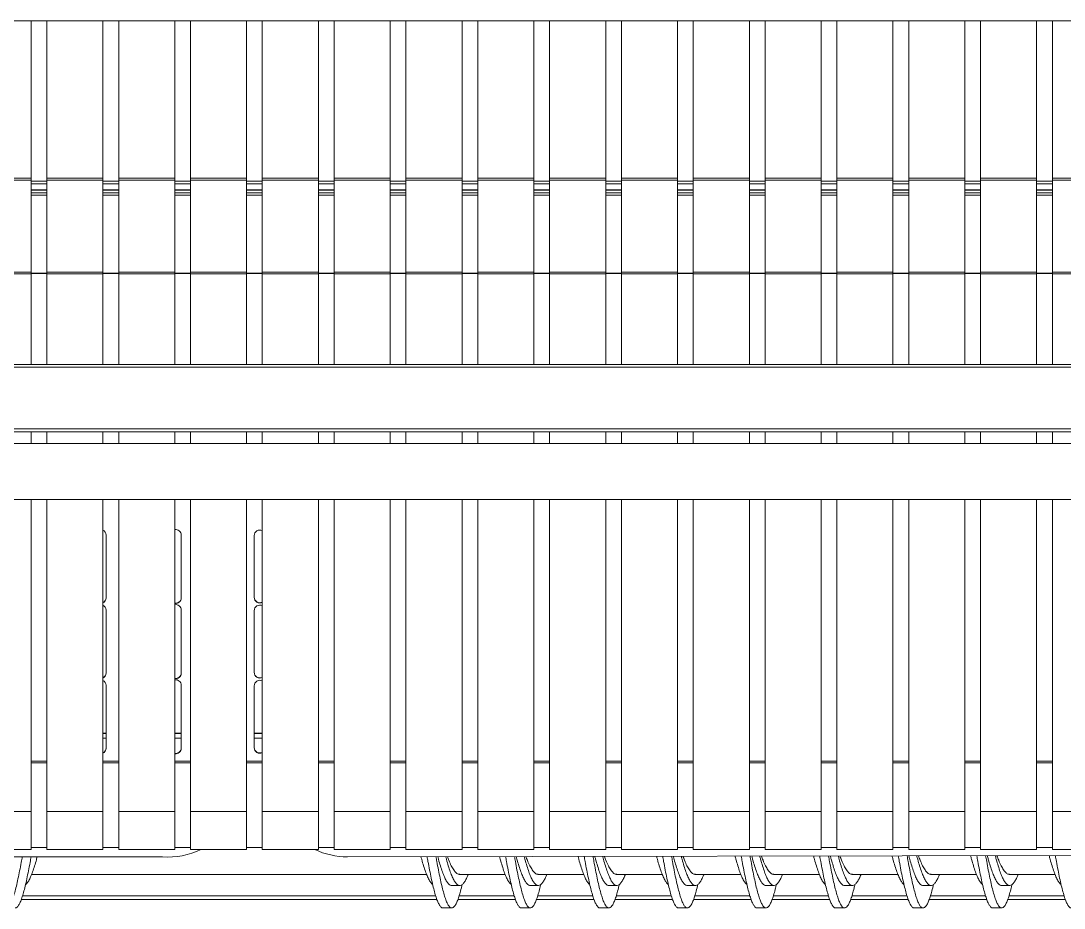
# Model space of a CAD drawing. Header units: millimetres. Extents: x 1761 to 11571, y -2876 to 3504.
# Drawn here: x 3365 to 3448.7, y -282.7 to -211.6 of the extents above; entities that cross this region are included whole.
import ezdxf

# ---------------------------------------------------------------- set-up
doc = ezdxf.new("R2010")
doc.units = ezdxf.units.MM
doc.layers.add('new', color=7, linetype='Continuous')

# ---------------------------------------------------------------- blocks, each defined once
blk = doc.blocks.new('SBJ')
at = {"color": 9, "linetype": 'Continuous', "lineweight": 15}
for p, q in [((172868.9, 76141.16), (176145.9, 76141.16)), ((174309.26, 76000.86), (174309.26, 76141.16)), ((174323.26, 76000.86), (174323.26, 76141.16)), ((174373.26, 76000.86), (174373.26, 76141.16)), ((174387.26, 76000.86), (174387.26, 76141.16)), ((174437.26, 76000.86), (174437.26, 76141.16)), ((174451.26, 76000.86), (174451.26, 76141.16)), ((174501.26, 76000.86), (174501.26, 76141.16)), ((174515.26, 76000.86), (174515.26, 76141.16)), ((174565.26, 76000.86), (174565.26, 76141.16)), ((174579.26, 76000.86), (174579.26, 76141.16)), ((174629.26, 76000.86), (174629.26, 76141.16)), ((174643.26, 76000.86), (174643.26, 76141.16)), ((174693.26, 76000.86), (174693.26, 76141.16)), ((174707.26, 76000.86), (174707.26, 76141.16)), ((174757.26, 76000.86), (174757.26, 76141.16)), ((174771.26, 76000.86), (174771.26, 76141.16)), ((174821.26, 76000.86), (174821.26, 76141.16)), ((174835.26, 76000.86), (174835.26, 76141.16)), ((174885.26, 76000.86), (174885.26, 76141.16)), ((174899.26, 76000.86), (174899.26, 76141.16)), ((174949.26, 76000.86), (174949.26, 76141.16)), ((174963.26, 76000.86), (174963.26, 76141.16)), ((175013.26, 76000.86), (175013.26, 76141.16)), ((175027.26, 76000.86), (175027.26, 76141.16)), ((175077.26, 76000.86), (175077.26, 76141.16)), ((175091.26, 76000.86), (175091.26, 76141.16)), ((175141.26, 76000.86), (175141.26, 76141.16)), ((175155.26, 76000.86), (175155.26, 76141.16)), ((175205.26, 76000.86), (175205.26, 76141.16)), ((175219.26, 76000.86), (175219.26, 76141.16)), ((174309.26, 76000.86), (174259.26, 76000.86)), ((174309.26, 75999.06), (174259.26, 75999.06)), ((174309.26, 75999.06), (174309.26, 76000.86)), ((174309.26, 75917.18), (174309.26, 75999.06)), ((174323.26, 75998.28), (174309.26, 75998.28)), ((174323.26, 75995.79), (174309.26, 75995.79)), ((174373.26, 76000.86), (174323.26, 76000.86)), ((174323.26, 75999.06), (174323.26, 76000.86)), ((174373.26, 75999.06), (174323.26, 75999.06)), ((174323.26, 75917.18), (174323.26, 75999.06)), ((174373.26, 75999.06), (174373.26, 76000.86)), ((174373.26, 75917.18), (174373.26, 75999.06)), ((174387.26, 75998.28), (174373.26, 75998.28)), ((174387.26, 75995.79), (174373.26, 75995.79)), ((174437.26, 76000.86), (174387.26, 76000.86)), ((174387.26, 75999.06), (174387.26, 76000.86)), ((174437.26, 75999.06), (174387.26, 75999.06)), ((174387.26, 75917.18), (174387.26, 75999.06)), ((174437.26, 75999.06), (174437.26, 76000.86)), ((174437.26, 75917.18), (174437.26, 75999.06)), ((174451.26, 75998.28), (174437.26, 75998.28)), ((174451.26, 75995.79), (174437.26, 75995.79)), ((174501.26, 76000.86), (174451.26, 76000.86)), ((174451.26, 75999.06), (174451.26, 76000.86)), ((174501.26, 75999.06), (174451.26, 75999.06)), ((174451.26, 75917.18), (174451.26, 75999.06)), ((174501.26, 75999.06), (174501.26, 76000.86)), ((174501.26, 75917.18), (174501.26, 75999.06)), ((174515.26, 75998.28), (174501.26, 75998.28)), ((174515.26, 75995.79), (174501.26, 75995.79)), ((174565.26, 76000.86), (174515.26, 76000.86)), ((174515.26, 75999.06), (174515.26, 76000.86)), ((174565.26, 75999.06), (174515.26, 75999.06)), ((174515.26, 75917.18), (174515.26, 75999.06)), ((174565.26, 75999.06), (174565.26, 76000.86)), ((174565.26, 75917.18), (174565.26, 75999.06)), ((174579.26, 75998.28), (174565.26, 75998.28)), ((174579.26, 75995.79), (174565.26, 75995.79)), ((174629.26, 76000.86), (174579.26, 76000.86)), ((174579.26, 75999.06), (174579.26, 76000.86)), ((174629.26, 75999.06), (174579.26, 75999.06)), ((174579.26, 75917.18), (174579.26, 75999.06)), ((174629.26, 75999.06), (174629.26, 76000.86)), ((174629.26, 75917.18), (174629.26, 75999.06)), ((174643.26, 75998.28), (174629.26, 75998.28)), ((174643.26, 75995.79), (174629.26, 75995.79)), ((174693.26, 76000.86), (174643.26, 76000.86)), ((174643.26, 75999.06), (174643.26, 76000.86)), ((174693.26, 75999.06), (174643.26, 75999.06)), ((174643.26, 75917.18), (174643.26, 75999.06)), ((174693.26, 75999.06), (174693.26, 76000.86)), ((174693.26, 75917.18), (174693.26, 75999.06)), ((174707.26, 75998.28), (174693.26, 75998.28)), ((174707.26, 75995.79), (174693.26, 75995.79)), ((174757.26, 76000.86), (174707.26, 76000.86)), ((174707.26, 75999.06), (174707.26, 76000.86)), ((174757.26, 75999.06), (174707.26, 75999.06)), ((174707.26, 75917.18), (174707.26, 75999.06)), ((174757.26, 75999.06), (174757.26, 76000.86)), ((174757.26, 75917.18), (174757.26, 75999.06)), ((174771.26, 75998.28), (174757.26, 75998.28)), ((174771.26, 75995.79), (174757.26, 75995.79)), ((174821.26, 76000.86), (174771.26, 76000.86)), ((174771.26, 75999.06), (174771.26, 76000.86)), ((174821.26, 75999.06), (174771.26, 75999.06)), ((174771.26, 75917.18), (174771.26, 75999.06)), ((174821.26, 75999.06), (174821.26, 76000.86)), ((174821.26, 75917.18), (174821.26, 75999.06)), ((174835.26, 75998.28), (174821.26, 75998.28)), ((174835.26, 75995.79), (174821.26, 75995.79)), ((174885.26, 76000.86), (174835.26, 76000.86)), ((174835.26, 75999.06), (174835.26, 76000.86)), ((174885.26, 75999.06), (174835.26, 75999.06)), ((174835.26, 75917.18), (174835.26, 75999.06)), ((174885.26, 75999.06), (174885.26, 76000.86)), ((174885.26, 75917.18), (174885.26, 75999.06)), ((174899.26, 75998.28), (174885.26, 75998.28)), ((174899.26, 75995.79), (174885.26, 75995.79)), ((174949.26, 76000.86), (174899.26, 76000.86)), ((174899.26, 75999.06), (174899.26, 76000.86)), ((174949.26, 75999.06), (174899.26, 75999.06)), ((174899.26, 75917.18), (174899.26, 75999.06)), ((174949.26, 75999.06), (174949.26, 76000.86)), ((174949.26, 75917.18), (174949.26, 75999.06)), ((174963.26, 75998.28), (174949.26, 75998.28)), ((174963.26, 75995.79), (174949.26, 75995.79)), ((175013.26, 76000.86), (174963.26, 76000.86)), ((174963.26, 75999.06), (174963.26, 76000.86)), ((175013.26, 75999.06), (174963.26, 75999.06)), ((174963.26, 75917.18), (174963.26, 75999.06)), ((175013.26, 75999.06), (175013.26, 76000.86)), ((175013.26, 75917.18), (175013.26, 75999.06)), ((175027.26, 75998.28), (175013.26, 75998.28)), ((175027.26, 75995.79), (175013.26, 75995.79)), ((175077.26, 76000.86), (175027.26, 76000.86)), ((175027.26, 75999.06), (175027.26, 76000.86)), ((175077.26, 75999.06), (175027.26, 75999.06)), ((175027.26, 75917.18), (175027.26, 75999.06)), ((175077.26, 75999.06), (175077.26, 76000.86)), ((175077.26, 75917.18), (175077.26, 75999.06)), ((175091.26, 75998.28), (175077.26, 75998.28)), ((175091.26, 75995.79), (175077.26, 75995.79)), ((175141.26, 76000.86), (175091.26, 76000.86)), ((175091.26, 75999.06), (175091.26, 76000.86)), ((175141.26, 75999.06), (175091.26, 75999.06)), ((175091.26, 75917.18), (175091.26, 75999.06)), ((175141.26, 75999.06), (175141.26, 76000.86)), ((175141.26, 75917.18), (175141.26, 75999.06)), ((175155.26, 75998.28), (175141.26, 75998.28)), ((175155.26, 75995.79), (175141.26, 75995.79)), ((175205.26, 76000.86), (175155.26, 76000.86)), ((175155.26, 75999.06), (175155.26, 76000.86)), ((175205.26, 75999.06), (175155.26, 75999.06)), ((175155.26, 75917.18), (175155.26, 75999.06)), ((175205.26, 75999.06), (175205.26, 76000.86)), ((175205.26, 75917.18), (175205.26, 75999.06)), ((175219.26, 75998.28), (175205.26, 75998.28)), ((175219.26, 75995.79), (175205.26, 75995.79)), ((175269.26, 76000.86), (175219.26, 76000.86)), ((175219.26, 75999.06), (175219.26, 76000.86)), ((175269.26, 75999.06), (175219.26, 75999.06)), ((175219.26, 75917.18), (175219.26, 75999.06)), ((174323.26, 75990.45), (174309.26, 75990.45)), ((174309.26, 75990.37), (174323.26, 75990.37)), ((174323.26, 75987.86), (174309.26, 75987.86)), ((174323.26, 75985.96), (174309.26, 75985.96)), ((174387.26, 75990.45), (174373.26, 75990.45)), ((174373.26, 75990.37), (174387.26, 75990.37)), ((174387.26, 75987.86), (174373.26, 75987.86)), ((174387.26, 75985.96), (174373.26, 75985.96)), ((174451.26, 75990.45), (174437.26, 75990.45)), ((174437.26, 75990.37), (174451.26, 75990.37)), ((174451.26, 75987.86), (174437.26, 75987.86)), ((174451.26, 75985.96), (174437.26, 75985.96)), ((174515.26, 75990.45), (174501.26, 75990.45)), ((174501.26, 75990.37), (174515.26, 75990.37)), ((174515.26, 75987.86), (174501.26, 75987.86)), ((174515.26, 75985.96), (174501.26, 75985.96)), ((174579.26, 75990.45), (174565.26, 75990.45)), ((174565.26, 75990.37), (174579.26, 75990.37)), ((174579.26, 75987.86), (174565.26, 75987.86)), ((174579.26, 75985.96), (174565.26, 75985.96)), ((174643.26, 75990.45), (174629.26, 75990.45)), ((174629.26, 75990.37), (174643.26, 75990.37)), ((174643.26, 75987.86), (174629.26, 75987.86)), ((174643.26, 75985.96), (174629.26, 75985.96)), ((174707.26, 75990.45), (174693.26, 75990.45)), ((174693.26, 75990.37), (174707.26, 75990.37)), ((174707.26, 75987.86), (174693.26, 75987.86)), ((174707.26, 75985.96), (174693.26, 75985.96)), ((174771.26, 75990.45), (174757.26, 75990.45)), ((174757.26, 75990.37), (174771.26, 75990.37)), ((174771.26, 75987.86), (174757.26, 75987.86)), ((174771.26, 75985.96), (174757.26, 75985.96)), ((174835.26, 75990.45), (174821.26, 75990.45)), ((174821.26, 75990.37), (174835.26, 75990.37)), ((174835.26, 75987.86), (174821.26, 75987.86)), ((174835.26, 75985.96), (174821.26, 75985.96)), ((174899.26, 75990.45), (174885.26, 75990.45)), ((174885.26, 75990.37), (174899.26, 75990.37)), ((174899.26, 75987.86), (174885.26, 75987.86)), ((174899.26, 75985.96), (174885.26, 75985.96)), ((174963.26, 75990.45), (174949.26, 75990.45)), ((174949.26, 75990.37), (174963.26, 75990.37)), ((174963.26, 75987.86), (174949.26, 75987.86)), ((174963.26, 75985.96), (174949.26, 75985.96)), ((175027.26, 75990.45), (175013.26, 75990.45)), ((175013.26, 75990.37), (175027.26, 75990.37)), ((175027.26, 75987.86), (175013.26, 75987.86)), ((175027.26, 75985.96), (175013.26, 75985.96)), ((175091.26, 75990.45), (175077.26, 75990.45)), ((175077.26, 75990.37), (175091.26, 75990.37)), ((175091.26, 75987.86), (175077.26, 75987.86)), ((175091.26, 75985.96), (175077.26, 75985.96)), ((175155.26, 75990.45), (175141.26, 75990.45)), ((175141.26, 75990.37), (175155.26, 75990.37)), ((175155.26, 75987.86), (175141.26, 75987.86)), ((175155.26, 75985.96), (175141.26, 75985.96)), ((175219.26, 75990.45), (175205.26, 75990.45)), ((175205.26, 75990.37), (175219.26, 75990.37)), ((175219.26, 75987.86), (175205.26, 75987.86)), ((175219.26, 75985.96), (175205.26, 75985.96)), ((174309.26, 75917.18), (174259.26, 75917.18)), ((174309.26, 75915.73), (174259.26, 75915.73)), ((174309.26, 75915.73), (174309.26, 75917.18)), ((174323.26, 75916.4), (174309.26, 75916.4)), ((174323.26, 75916.07), (174309.26, 75916.07)), ((174309.26, 75835.03), (174309.26, 75915.73)), ((174373.26, 75917.18), (174323.26, 75917.18)), ((174323.26, 75915.73), (174323.26, 75917.18)), ((174373.26, 75915.73), (174323.26, 75915.73)), ((174323.26, 75835.03), (174323.26, 75915.73)), ((174373.26, 75915.73), (174373.26, 75917.18)), ((174387.26, 75916.4), (174373.26, 75916.4)), ((174387.26, 75916.07), (174373.26, 75916.07)), ((174373.26, 75835.03), (174373.26, 75915.73)), ((174437.26, 75917.18), (174387.26, 75917.18)), ((174387.26, 75915.73), (174387.26, 75917.18)), ((174437.26, 75915.73), (174387.26, 75915.73)), ((174387.26, 75835.03), (174387.26, 75915.73)), ((174437.26, 75915.73), (174437.26, 75917.18)), ((174451.26, 75916.4), (174437.26, 75916.4)), ((174451.26, 75916.07), (174437.26, 75916.07)), ((174437.26, 75835.03), (174437.26, 75915.73)), ((174501.26, 75917.18), (174451.26, 75917.18)), ((174451.26, 75915.73), (174451.26, 75917.18)), ((174501.26, 75915.73), (174451.26, 75915.73)), ((174451.26, 75835.03), (174451.26, 75915.73)), ((174501.26, 75915.73), (174501.26, 75917.18)), ((174515.26, 75916.4), (174501.26, 75916.4)), ((174515.26, 75916.07), (174501.26, 75916.07)), ((174501.26, 75835.03), (174501.26, 75915.73)), ((174565.26, 75917.18), (174515.26, 75917.18)), ((174515.26, 75915.73), (174515.26, 75917.18)), ((174565.26, 75915.73), (174515.26, 75915.73)), ((174515.26, 75835.03), (174515.26, 75915.73)), ((174565.26, 75915.73), (174565.26, 75917.18)), ((174579.26, 75916.4), (174565.26, 75916.4)), ((174579.26, 75916.07), (174565.26, 75916.07)), ((174565.26, 75835.03), (174565.26, 75915.73)), ((174629.26, 75917.18), (174579.26, 75917.18)), ((174579.26, 75915.73), (174579.26, 75917.18)), ((174629.26, 75915.73), (174579.26, 75915.73)), ((174579.26, 75835.03), (174579.26, 75915.73)), ((174629.26, 75915.73), (174629.26, 75917.18)), ((174643.26, 75916.4), (174629.26, 75916.4)), ((174643.26, 75916.07), (174629.26, 75916.07)), ((174629.26, 75835.03), (174629.26, 75915.73)), ((174693.26, 75917.18), (174643.26, 75917.18)), ((174643.26, 75915.73), (174643.26, 75917.18)), ((174693.26, 75915.73), (174643.26, 75915.73)), ((174643.26, 75835.03), (174643.26, 75915.73)), ((174693.26, 75915.73), (174693.26, 75917.18)), ((174707.26, 75916.4), (174693.26, 75916.4)), ((174707.26, 75916.07), (174693.26, 75916.07)), ((174693.26, 75835.03), (174693.26, 75915.73)), ((174757.26, 75917.18), (174707.26, 75917.18)), ((174707.26, 75915.73), (174707.26, 75917.18)), ((174757.26, 75915.73), (174707.26, 75915.73)), ((174707.26, 75835.03), (174707.26, 75915.73)), ((174757.26, 75915.73), (174757.26, 75917.18)), ((174771.26, 75916.4), (174757.26, 75916.4)), ((174771.26, 75916.07), (174757.26, 75916.07)), ((174757.26, 75835.03), (174757.26, 75915.73)), ((174821.26, 75917.18), (174771.26, 75917.18)), ((174771.26, 75915.73), (174771.26, 75917.18)), ((174821.26, 75915.73), (174771.26, 75915.73)), ((174771.26, 75835.03), (174771.26, 75915.73)), ((174821.26, 75915.73), (174821.26, 75917.18)), ((174835.26, 75916.4), (174821.26, 75916.4)), ((174835.26, 75916.07), (174821.26, 75916.07)), ((174821.26, 75835.03), (174821.26, 75915.73)), ((174885.26, 75917.18), (174835.26, 75917.18)), ((174835.26, 75915.73), (174835.26, 75917.18)), ((174885.26, 75915.73), (174835.26, 75915.73)), ((174835.26, 75835.03), (174835.26, 75915.73)), ((174885.26, 75915.73), (174885.26, 75917.18)), ((174899.26, 75916.4), (174885.26, 75916.4)), ((174899.26, 75916.07), (174885.26, 75916.07)), ((174885.26, 75835.03), (174885.26, 75915.73)), ((174949.26, 75917.18), (174899.26, 75917.18)), ((174899.26, 75915.73), (174899.26, 75917.18)), ((174949.26, 75915.73), (174899.26, 75915.73)), ((174899.26, 75835.03), (174899.26, 75915.73)), ((174949.26, 75915.73), (174949.26, 75917.18)), ((174963.26, 75916.4), (174949.26, 75916.4)), ((174963.26, 75916.07), (174949.26, 75916.07)), ((174949.26, 75835.03), (174949.26, 75915.73)), ((175013.26, 75917.18), (174963.26, 75917.18)), ((174963.26, 75915.73), (174963.26, 75917.18)), ((175013.26, 75915.73), (174963.26, 75915.73)), ((174963.26, 75835.03), (174963.26, 75915.73)), ((175013.26, 75915.73), (175013.26, 75917.18)), ((175027.26, 75916.4), (175013.26, 75916.4)), ((175027.26, 75916.07), (175013.26, 75916.07)), ((175013.26, 75835.03), (175013.26, 75915.73)), ((175077.26, 75917.18), (175027.26, 75917.18)), ((175027.26, 75915.73), (175027.26, 75917.18)), ((175077.26, 75915.73), (175027.26, 75915.73)), ((175027.26, 75835.03), (175027.26, 75915.73)), ((175077.26, 75915.73), (175077.26, 75917.18)), ((175091.26, 75916.4), (175077.26, 75916.4)), ((175091.26, 75916.07), (175077.26, 75916.07)), ((175077.26, 75835.03), (175077.26, 75915.73)), ((175141.26, 75917.18), (175091.26, 75917.18)), ((175091.26, 75915.73), (175091.26, 75917.18)), ((175141.26, 75915.73), (175091.26, 75915.73)), ((175091.26, 75835.03), (175091.26, 75915.73)), ((175141.26, 75915.73), (175141.26, 75917.18)), ((175155.26, 75916.4), (175141.26, 75916.4)), ((175155.26, 75916.07), (175141.26, 75916.07)), ((175141.26, 75835.03), (175141.26, 75915.73)), ((175205.26, 75917.18), (175155.26, 75917.18)), ((175155.26, 75915.73), (175155.26, 75917.18)), ((175205.26, 75915.73), (175155.26, 75915.73)), ((175155.26, 75835.03), (175155.26, 75915.73)), ((175205.26, 75915.73), (175205.26, 75917.18)), ((175219.26, 75916.4), (175205.26, 75916.4)), ((175219.26, 75916.07), (175205.26, 75916.07)), ((175205.26, 75835.03), (175205.26, 75915.73)), ((175269.26, 75917.18), (175219.26, 75917.18)), ((175219.26, 75915.73), (175219.26, 75917.18)), ((175269.26, 75915.73), (175219.26, 75915.73)), ((175219.26, 75835.03), (175219.26, 75915.73)), ((172780.82, 75835.03), (176221.12, 75835.03)), ((176221.62, 75832.53), (172780.32, 75832.53)), ((172780.32, 75777.53), (176221.62, 75777.53)), ((176221.47, 75775.03), (172780.47, 75775.03)), ((174309.26, 75764.48), (174309.26, 75775.03)), ((174323.26, 75764.48), (174323.26, 75775.03)), ((174373.26, 75764.48), (174373.26, 75775.03)), ((174387.26, 75764.48), (174387.26, 75775.03)), ((174437.26, 75764.48), (174437.26, 75775.03)), ((174451.26, 75764.48), (174451.26, 75775.03)), ((174501.26, 75764.48), (174501.26, 75775.03)), ((174515.26, 75764.48), (174515.26, 75775.03)), ((174565.26, 75764.48), (174565.26, 75775.03)), ((174579.26, 75764.48), (174579.26, 75775.03)), ((174629.26, 75764.48), (174629.26, 75775.03)), ((174643.26, 75764.48), (174643.26, 75775.03)), ((174693.26, 75764.48), (174693.26, 75775.03)), ((174707.26, 75764.48), (174707.26, 75775.03)), ((174757.26, 75764.48), (174757.26, 75775.03)), ((174771.26, 75764.48), (174771.26, 75775.03)), ((174821.26, 75764.48), (174821.26, 75775.03)), ((174835.26, 75764.48), (174835.26, 75775.03)), ((174885.26, 75764.48), (174885.26, 75775.03)), ((174899.26, 75764.48), (174899.26, 75775.03)), ((174949.26, 75764.48), (174949.26, 75775.03)), ((174963.26, 75764.48), (174963.26, 75775.03)), ((175013.26, 75764.48), (175013.26, 75775.03)), ((175027.26, 75764.48), (175027.26, 75775.03)), ((175077.26, 75764.48), (175077.26, 75775.03)), ((175091.26, 75764.48), (175091.26, 75775.03)), ((175141.26, 75764.48), (175141.26, 75775.03)), ((175155.26, 75764.48), (175155.26, 75775.03)), ((175205.26, 75764.48), (175205.26, 75775.03)), ((175219.26, 75764.48), (175219.26, 75775.03)), ((175944.97, 75764.48), (173056.97, 75764.48)), ((172860.57, 75714.48), (176147.57, 75714.48)), ((174309.26, 75436.55), (174309.26, 75714.48)), ((174323.26, 75436.55), (174323.26, 75714.48)), ((174373.26, 75436.55), (174373.26, 75714.48)), ((174387.26, 75436.55), (174387.26, 75714.48)), ((174437.26, 75436.55), (174437.26, 75714.48)), ((174451.26, 75436.55), (174451.26, 75714.48)), ((174501.26, 75436.55), (174501.26, 75714.48)), ((174515.26, 75436.55), (174515.26, 75714.48)), ((174565.26, 75436.55), (174565.26, 75714.48)), ((174579.26, 75436.55), (174579.26, 75714.48)), ((174629.26, 75436.55), (174629.26, 75714.48)), ((174643.26, 75436.55), (174643.26, 75714.48)), ((174693.26, 75436.55), (174693.26, 75714.48)), ((174707.26, 75436.55), (174707.26, 75714.48)), ((174757.26, 75436.55), (174757.26, 75714.48)), ((174771.26, 75436.55), (174771.26, 75714.48)), ((174821.26, 75436.55), (174821.26, 75714.48)), ((174835.26, 75436.55), (174835.26, 75714.48)), ((174885.26, 75436.55), (174885.26, 75714.48)), ((174899.26, 75436.55), (174899.26, 75714.48)), ((174949.26, 75436.55), (174949.26, 75714.48)), ((174963.26, 75436.55), (174963.26, 75714.48)), ((175013.26, 75436.55), (175013.26, 75714.48)), ((175027.26, 75436.55), (175027.26, 75714.48)), ((175077.26, 75436.55), (175077.26, 75714.48)), ((175091.26, 75436.55), (175091.26, 75714.48)), ((175141.26, 75436.55), (175141.26, 75714.48)), ((175155.26, 75436.55), (175155.26, 75714.48)), ((175205.26, 75436.55), (175205.26, 75714.48)), ((175219.26, 75436.55), (175219.26, 75714.48)), ((174376.01, 75626.86), (174376.01, 75682.99)), ((174443.01, 75626.86), (174443.01, 75682.99)), ((174508.01, 75682.5), (174508.01, 75627.35)), ((174376.01, 75559.89), (174376.01, 75616.02)), ((174443.01, 75559.89), (174443.01, 75616.02)), ((174508.01, 75615.53), (174508.01, 75560.38)), ((174376.01, 75492.92), (174376.01, 75549.06)), ((174443.01, 75492.92), (174443.01, 75549.06)), ((174508.01, 75548.56), (174508.01, 75493.41)), ((174376.01, 75506.53), (174373.26, 75506.53)), ((174376.01, 75506.03), (174373.26, 75506.03)), ((174376.01, 75501.92), (174373.26, 75501.92)), ((174443.01, 75506.53), (174437.26, 75506.53)), ((174443.01, 75506.03), (174437.26, 75506.03)), ((174443.01, 75501.92), (174437.26, 75501.92)), ((174515.26, 75506.53), (174508.01, 75506.53)), ((174515.26, 75506.03), (174508.01, 75506.03)), ((174515.26, 75501.92), (174508.01, 75501.92)), ((174323.26, 75481.5), (174309.26, 75481.5)), ((174387.26, 75481.5), (174373.26, 75481.5)), ((174451.26, 75481.5), (174437.26, 75481.5)), ((174515.26, 75481.5), (174501.26, 75481.5)), ((174579.26, 75481.5), (174565.26, 75481.5)), ((174643.26, 75481.5), (174629.26, 75481.5)), ((174707.26, 75481.5), (174693.26, 75481.5)), ((174771.26, 75481.5), (174757.26, 75481.5)), ((174835.26, 75481.5), (174821.26, 75481.5)), ((174899.26, 75481.5), (174885.26, 75481.5)), ((174963.26, 75481.5), (174949.26, 75481.5)), ((175027.26, 75481.5), (175013.26, 75481.5)), ((175091.26, 75481.5), (175077.26, 75481.5)), ((175155.26, 75481.5), (175141.26, 75481.5)), ((175219.26, 75481.5), (175205.26, 75481.5)), ((174309.26, 75479.93), (174323.26, 75479.93)), ((174373.26, 75479.93), (174387.26, 75479.93)), ((174437.26, 75479.93), (174451.26, 75479.93)), ((174501.26, 75479.93), (174515.26, 75479.93)), ((174565.26, 75479.93), (174579.26, 75479.93)), ((174629.26, 75479.93), (174643.26, 75479.93)), ((174693.26, 75479.93), (174707.26, 75479.93)), ((174757.26, 75479.93), (174771.26, 75479.93)), ((174821.26, 75479.93), (174835.26, 75479.93)), ((174885.26, 75479.93), (174899.26, 75479.93)), ((174949.26, 75479.93), (174963.26, 75479.93)), ((175013.26, 75479.93), (175027.26, 75479.93)), ((175077.26, 75479.93), (175091.26, 75479.93)), ((175141.26, 75479.93), (175155.26, 75479.93)), ((175205.26, 75479.93), (175219.26, 75479.93)), ((174309.26, 75436.55), (174259.26, 75436.55)), ((174309.26, 75402.66), (174309.26, 75436.55)), ((174373.26, 75436.55), (174323.26, 75436.55)), ((174323.26, 75402.66), (174323.26, 75436.55)), ((174373.26, 75402.66), (174373.26, 75436.55)), ((174437.26, 75436.55), (174387.26, 75436.55)), ((174387.26, 75402.66), (174387.26, 75436.55)), ((174437.26, 75402.66), (174437.26, 75436.55)), ((174501.26, 75436.55), (174451.26, 75436.55)), ((174451.26, 75402.66), (174451.26, 75436.55)), ((174501.26, 75402.66), (174501.26, 75436.55)), ((174565.26, 75436.55), (174515.26, 75436.55)), ((174515.26, 75402.66), (174515.26, 75436.55)), ((174565.26, 75402.66), (174565.26, 75436.55)), ((174629.26, 75436.55), (174579.26, 75436.55)), ((174579.26, 75402.66), (174579.26, 75436.55)), ((174629.26, 75402.66), (174629.26, 75436.55)), ((174693.26, 75436.55), (174643.26, 75436.55)), ((174643.26, 75402.66), (174643.26, 75436.55)), ((174693.26, 75402.66), (174693.26, 75436.55)), ((174757.26, 75436.55), (174707.26, 75436.55)), ((174707.26, 75402.66), (174707.26, 75436.55)), ((174757.26, 75402.66), (174757.26, 75436.55)), ((174821.26, 75436.55), (174771.26, 75436.55)), ((174771.26, 75402.66), (174771.26, 75436.55)), ((174821.26, 75402.66), (174821.26, 75436.55)), ((174885.26, 75436.55), (174835.26, 75436.55)), ((174835.26, 75402.66), (174835.26, 75436.55)), ((174885.26, 75402.66), (174885.26, 75436.55)), ((174949.26, 75436.55), (174899.26, 75436.55)), ((174899.26, 75402.66), (174899.26, 75436.55)), ((174949.26, 75402.66), (174949.26, 75436.55)), ((175013.26, 75436.55), (174963.26, 75436.55)), ((174963.26, 75402.66), (174963.26, 75436.55)), ((175013.26, 75402.66), (175013.26, 75436.55)), ((175077.26, 75436.55), (175027.26, 75436.55)), ((175027.26, 75402.66), (175027.26, 75436.55)), ((175077.26, 75402.66), (175077.26, 75436.55)), ((175141.26, 75436.55), (175091.26, 75436.55)), ((175091.26, 75402.66), (175091.26, 75436.55)), ((175141.26, 75402.66), (175141.26, 75436.55)), ((175205.26, 75436.55), (175155.26, 75436.55)), ((175155.26, 75402.66), (175155.26, 75436.55)), ((175205.26, 75402.66), (175205.26, 75436.55)), ((175269.26, 75436.55), (175219.26, 75436.55)), ((175219.26, 75402.66), (175219.26, 75436.55)), ((174426.41, 75396.09), (172854.28, 75398.77)), ((174259.26, 75402.66), (174309.26, 75402.66)), ((174309.26, 75404.53), (174323.26, 75404.53)), ((174323.26, 75402.66), (174373.26, 75402.66)), ((174373.26, 75404.53), (174387.26, 75404.53)), ((174387.26, 75402.66), (174437.26, 75402.66)), ((174437.26, 75404.53), (174451.26, 75404.53)), ((174451.26, 75402.66), (174501.26, 75402.66)), ((174501.26, 75404.53), (174515.26, 75404.53)), ((174515.26, 75402.66), (174565.26, 75402.66)), ((174565.26, 75404.53), (174579.26, 75404.53)), ((174579.26, 75402.66), (174629.26, 75402.66)), ((176163.21, 75398.9), (174591.09, 75396.23)), ((174629.26, 75404.53), (174643.26, 75404.53)), ((174643.26, 75402.66), (174693.26, 75402.66)), ((174693.26, 75404.53), (174707.26, 75404.53)), ((174707.26, 75402.66), (174757.26, 75402.66)), ((174757.26, 75404.53), (174771.26, 75404.53)), ((174771.26, 75402.66), (174821.26, 75402.66)), ((174821.26, 75404.53), (174835.26, 75404.53)), ((174835.26, 75402.66), (174885.26, 75402.66)), ((174885.26, 75404.53), (174899.26, 75404.53)), ((174899.26, 75402.66), (174949.26, 75402.66)), ((174949.26, 75404.53), (174963.26, 75404.53)), ((174963.26, 75402.66), (175013.26, 75402.66)), ((175013.26, 75404.53), (175027.26, 75404.53)), ((175027.26, 75402.66), (175077.26, 75402.66)), ((175077.26, 75404.53), (175091.26, 75404.53)), ((175091.26, 75402.66), (175141.26, 75402.66)), ((175141.26, 75404.53), (175155.26, 75404.53)), ((175155.26, 75402.66), (175205.26, 75402.66)), ((175205.26, 75404.53), (175219.26, 75404.53)), ((175219.26, 75402.66), (175269.26, 75402.66)), ((174309.65, 75380.53), (174661.68, 75380.53)), ((174690.69, 75380.53), (174731.68, 75380.53)), ((174760.69, 75380.53), (174801.68, 75380.53)), ((174830.69, 75380.53), (174871.68, 75380.53)), ((174900.69, 75380.53), (174941.68, 75380.53)), ((174970.69, 75380.53), (175011.68, 75380.53)), ((175040.69, 75380.53), (175081.68, 75380.53)), ((175110.69, 75380.53), (175151.68, 75380.53)), ((175180.69, 75380.53), (175221.68, 75380.53)), ((174684.14, 75370.6), (174691.19, 75370.6)), ((174754.14, 75370.6), (174761.19, 75370.6)), ((174824.14, 75370.6), (174831.19, 75370.6)), ((174894.14, 75370.6), (174901.19, 75370.6)), ((174964.14, 75370.6), (174971.19, 75370.6)), ((175034.14, 75370.6), (175041.19, 75370.6)), ((175104.14, 75370.6), (175111.19, 75370.6)), ((175174.14, 75370.6), (175181.19, 75370.6)), ((174669.72, 75361.53), (174301.6, 75361.53)), ((174739.72, 75361.53), (174690.66, 75361.53)), ((174809.72, 75361.53), (174760.66, 75361.53)), ((174879.72, 75361.53), (174830.66, 75361.53)), ((174949.72, 75361.53), (174900.66, 75361.53)), ((175019.72, 75361.53), (174970.66, 75361.53)), ((175089.72, 75361.53), (175040.66, 75361.53)), ((175159.72, 75361.53), (175110.66, 75361.53)), ((175229.72, 75361.53), (175180.66, 75361.53)), ((174670.91, 75358.03), (174300.42, 75358.03)), ((174676.25, 75350.6), (174684.14, 75350.6)), ((174740.91, 75358.03), (174689.49, 75358.03)), ((174746.25, 75350.6), (174754.14, 75350.6)), ((174810.91, 75358.03), (174759.49, 75358.03)), ((174816.25, 75350.6), (174824.14, 75350.6)), ((174880.91, 75358.03), (174829.49, 75358.03)), ((174886.25, 75350.6), (174894.14, 75350.6)), ((174950.91, 75358.03), (174899.49, 75358.03)), ((174956.25, 75350.6), (174964.14, 75350.6)), ((175020.91, 75358.03), (174969.49, 75358.03)), ((175026.25, 75350.6), (175034.14, 75350.6)), ((175090.91, 75358.03), (175039.49, 75358.03)), ((175096.25, 75350.6), (175104.14, 75350.6)), ((175160.91, 75358.03), (175109.49, 75358.03)), ((175166.25, 75350.6), (175174.14, 75350.6)), ((175230.91, 75358.03), (175179.49, 75358.03))]:
    blk.add_line(p, q, dxfattribs=at)
for centre, radius, start, end in [((174371.09, 75682.97), 4.92, 0.201, 63.78042), ((174438.02, 75682.93), 4.99, 0.68433, 98.7543), ((174513.01, 75682.43), 5, 63.17943, 179.23625), ((174371.09, 75627.13), 4.92, 296.21958, 359.799), ((174371.09, 75626.87), 4.92, 296.21958, 359.799), ((174371.09, 75616.01), 4.92, 0.201, 63.78042), ((174438.02, 75627.18), 4.99, 261.2457, 359.31567), ((174438.03, 75626.9), 4.97, 261.08433, 359.47703), ((174438.02, 75615.96), 4.99, 0.68433, 98.7543), ((174513.01, 75627.68), 5, 180.76375, 296.82057), ((174513.01, 75627.42), 5, 180.76375, 296.82057), ((174513.01, 75615.46), 5, 63.17943, 179.23625), ((174371.09, 75560.17), 4.92, 296.21958, 359.799), ((174371.09, 75559.91), 4.92, 296.21958, 359.799), ((174438.02, 75560.21), 4.99, 261.2457, 359.31567), ((174438.03, 75559.93), 4.97, 261.08433, 359.47703), ((174513.01, 75560.71), 5, 180.76375, 296.82057), ((174513.01, 75560.45), 5, 180.76375, 296.82057), ((174371.09, 75549.04), 4.92, 0.201, 63.78042), ((174438.02, 75549), 4.99, 0.68433, 98.7543), ((174513.01, 75548.5), 5, 63.17943, 179.23625), ((174371.09, 75493.2), 4.92, 296.21958, 359.799), ((174371.09, 75492.94), 4.92, 296.21958, 359.799), ((174438.02, 75493.24), 4.99, 261.2457, 359.31567), ((174438.03, 75492.97), 4.97, 261.08433, 359.47703), ((174513.01, 75493.74), 5, 180.76375, 296.82057), ((174513.01, 75493.48), 5, 180.76375, 296.82057), ((174430.98, 75464.21), 68.27, 266.16175, 295.64507), ((174590.96, 75464.48), 68.25, 244.92303, 270.10676)]:
    blk.add_arc(centre, radius, start, end, dxfattribs=at)
for points, knots in [([(175048.72, 75380.53), (175048.65, 75380.33), (175047.99, 75378.54), (175046.75, 75375.98), (175045, 75373.02), (175043.26, 75371.19), (175041.5, 75370.43), (175039.75, 75370.79), (175038, 75372.25), (175036.26, 75374.77), (175034.5, 75378.3), (175032.75, 75382.74), (175031, 75388.01), (175029.57, 75392.81), (175028.72, 75395.98), (175028.45, 75396.97)], [0, 0, 0, 0, 0.010751, 0.097097, 0.183399, 0.269701, 0.356047, 0.442393, 0.528695, 0.614997, 0.701344, 0.78769, 0.873992, 0.960294, 1, 1, 1, 1]), ([(175041.19, 75380.69), (175040.86, 75380.66), (175039.8, 75380.54), (175038, 75381.78), (175035.82, 75384.3), (175033.63, 75388.13), (175031.67, 75392.38), (175030.45, 75395.65), (175029.95, 75396.98)], [0, 0, 0, 0, 0.088882, 0.283381, 0.477881, 0.672382, 0.866886, 1, 1, 1, 1]), ([(175087.05, 75371.56), (175086.7, 75371.82), (175085.77, 75372.5), (175084.26, 75374.8), (175082.5, 75378.3), (175080.75, 75382.74), (175079, 75388.01), (175077.56, 75392.84), (175076.7, 75396.03), (175076.43, 75397.06)], [0, 0, 0, 0, 0.0980702, 0.2628428, 0.4276993, 0.5925558, 0.7573283, 0.9221009, 1, 1, 1, 1]), ([(175096.25, 75350.69), (175096.16, 75350.66), (175095.58, 75350.49), (175094.52, 75351.26), (175093.06, 75353.05), (175091.6, 75356), (175090.14, 75359.95), (175088.69, 75364.85), (175087.23, 75370.62), (175085.77, 75377.15), (175084.31, 75384.36), (175083.04, 75391.04), (175082.26, 75395.41), (175081.97, 75397.07)], [0, 0, 0, 0, 0.0191036, 0.1212581, 0.2233313, 0.3254045, 0.427559, 0.52961, 0.6317275, 0.7338451, 0.8358961, 0.9380506, 1, 1, 1, 1]), ([(175113.29, 75371.4), (175113.06, 75370.43), (175112.35, 75367.33), (175111.16, 75362.95), (175109.7, 75358.36), (175108.24, 75354.79), (175106.78, 75352.24), (175105.32, 75350.79), (175103.87, 75350.44), (175102.4, 75351.2), (175100.95, 75353.06), (175099.49, 75356), (175098.03, 75359.95), (175096.57, 75364.85), (175095.11, 75370.62), (175093.65, 75377.15), (175092.2, 75384.36), (175090.93, 75391.04), (175090.15, 75395.42), (175089.85, 75397.08)], [0, 0, 0, 0, 0.02875, 0.09096, 0.153218, 0.215414, 0.27765, 0.339887, 0.402083, 0.464341, 0.526551, 0.58876, 0.651019, 0.713214, 0.775451, 0.837687, 0.899883, 0.962142, 1, 1, 1, 1]), ([(175104.14, 75370.68), (175103.66, 75370.72), (175102.59, 75370.81), (175100.95, 75372.27), (175099.2, 75374.77), (175097.45, 75378.31), (175095.7, 75382.74), (175093.95, 75388.01), (175092.5, 75392.85), (175091.64, 75396.05), (175091.36, 75397.08)], [0, 0, 0, 0, 0.112968, 0.249904, 0.386839, 0.523844, 0.66085, 0.797785, 0.934721, 1, 1, 1, 1]), ([(175118.72, 75380.53), (175118.65, 75380.33), (175117.99, 75378.54), (175116.75, 75375.98), (175115, 75373.02), (175113.26, 75371.19), (175111.5, 75370.43), (175109.75, 75370.79), (175108, 75372.25), (175106.26, 75374.77), (175104.5, 75378.3), (175102.75, 75382.74), (175101, 75388.01), (175099.56, 75392.85), (175098.7, 75396.06), (175098.42, 75397.09)], [0, 0, 0, 0, 0.010734, 0.096942, 0.183107, 0.269271, 0.35548, 0.441688, 0.527853, 0.614017, 0.700226, 0.786434, 0.872599, 0.958763, 1, 1, 1, 1]), ([(175111.19, 75380.69), (175110.86, 75380.66), (175109.8, 75380.54), (175108, 75381.78), (175105.82, 75384.3), (175103.63, 75388.13), (175101.66, 75392.42), (175100.41, 75395.73), (175099.9, 75397.1)], [0, 0, 0, 0, 0.088521, 0.28223, 0.475939, 0.66965, 0.863363, 1, 1, 1, 1]), ([(175157.05, 75371.56), (175156.7, 75371.82), (175155.77, 75372.5), (175154.26, 75374.8), (175152.5, 75378.3), (175150.75, 75382.75), (175149, 75388.01), (175147.55, 75392.88), (175146.68, 75396.11), (175146.4, 75397.17)], [0, 0, 0, 0, 0.097772, 0.262044, 0.4264, 0.590755, 0.755027, 0.919299, 1, 1, 1, 1]), ([(175166.25, 75350.69), (175166.16, 75350.66), (175165.58, 75350.49), (175164.52, 75351.26), (175163.06, 75353.05), (175161.6, 75356), (175160.14, 75359.95), (175158.69, 75364.85), (175157.23, 75370.62), (175155.77, 75377.15), (175154.31, 75384.36), (175153.04, 75391.08), (175152.25, 75395.49), (175151.95, 75397.18)], [0, 0, 0, 0, 0.019075, 0.1210766, 0.222997, 0.3249174, 0.426919, 0.5288173, 0.630782, 0.7327466, 0.8346449, 0.9366465, 1, 1, 1, 1]), ([(175183.29, 75371.4), (175183.06, 75370.43), (175182.35, 75367.33), (175181.16, 75362.95), (175179.7, 75358.36), (175178.24, 75354.79), (175176.78, 75352.24), (175175.32, 75350.79), (175173.87, 75350.44), (175172.4, 75351.2), (175170.95, 75353.06), (175169.49, 75356), (175168.03, 75359.95), (175166.57, 75364.85), (175165.11, 75370.62), (175163.65, 75377.15), (175162.2, 75384.36), (175160.92, 75391.08), (175160.13, 75395.5), (175159.83, 75397.2)], [0, 0, 0, 0, 0.028724, 0.090877, 0.153079, 0.215218, 0.277397, 0.339577, 0.401715, 0.463917, 0.52607, 0.588222, 0.650424, 0.712563, 0.774743, 0.836922, 0.899061, 0.961263, 1, 1, 1, 1]), ([(175174.14, 75370.68), (175173.66, 75370.72), (175172.59, 75370.81), (175170.95, 75372.27), (175169.2, 75374.77), (175167.45, 75378.31), (175165.7, 75382.74), (175163.95, 75388.01), (175162.49, 75392.88), (175161.62, 75396.13), (175161.33, 75397.2)], [0, 0, 0, 0, 0.112683, 0.249272, 0.385862, 0.522521, 0.65918, 0.795769, 0.932359, 1, 1, 1, 1]), ([(175188.72, 75380.53), (175188.65, 75380.33), (175187.99, 75378.54), (175186.75, 75375.98), (175185, 75373.02), (175183.26, 75371.19), (175181.5, 75370.43), (175179.75, 75370.79), (175178, 75372.25), (175176.26, 75374.77), (175174.5, 75378.3), (175172.75, 75382.74), (175171, 75388.01), (175169.55, 75392.89), (175168.68, 75396.13), (175168.39, 75397.21)], [0, 0, 0, 0, 0.0107165, 0.0967878, 0.1828152, 0.2688427, 0.3549139, 0.4409852, 0.5270126, 0.6130401, 0.6991114, 0.7851826, 0.8712101, 0.9572375, 1, 1, 1, 1]), ([(175181.19, 75380.69), (175180.86, 75380.66), (175179.8, 75380.54), (175178, 75381.78), (175175.82, 75384.3), (175173.63, 75388.13), (175171.64, 75392.46), (175170.38, 75395.81), (175169.85, 75397.21)], [0, 0, 0, 0, 0.088162, 0.281088, 0.474013, 0.66694, 0.85987, 1, 1, 1, 1]), ([(175227.05, 75371.56), (175226.7, 75371.82), (175225.77, 75372.5), (175224.26, 75374.8), (175222.5, 75378.3), (175220.75, 75382.75), (175219, 75388.01), (175217.54, 75392.91), (175216.66, 75396.19), (175216.36, 75397.29)], [0, 0, 0, 0, 0.097476, 0.26125, 0.425108, 0.588965, 0.75274, 0.916514, 1, 1, 1, 1]), ([(175236.25, 75350.69), (175236.16, 75350.66), (175235.58, 75350.49), (175234.52, 75351.26), (175233.06, 75353.05), (175231.6, 75356), (175230.14, 75359.95), (175228.69, 75364.85), (175227.23, 75370.62), (175225.77, 75377.15), (175224.31, 75384.36), (175223.03, 75391.12), (175222.23, 75395.57), (175221.93, 75397.3)], [0, 0, 0, 0, 0.019047, 0.120896, 0.222664, 0.324432, 0.426281, 0.528027, 0.629839, 0.731652, 0.833397, 0.935247, 1, 1, 1, 1]), ([(174301.34, 75396.3), (174301.04, 75394.62), (174300.25, 75390.22), (174298.97, 75383.55), (174297.51, 75376.41), (174296.06, 75369.95), (174294.6, 75364.27), (174293.14, 75359.47), (174291.68, 75355.63), (174290.22, 75352.81), (174288.76, 75351.06), (174287.31, 75350.42), (174285.85, 75350.89), (174284.39, 75352.47), (174282.93, 75355.13), (174281.47, 75358.81), (174280.02, 75363.51), (174278.86, 75367.78), (174278.19, 75370.72), (174278.01, 75371.51)], [0, 0, 0, 0, 0.038889, 0.101398, 0.163957, 0.226453, 0.28899, 0.351527, 0.414023, 0.476582, 0.539091, 0.601601, 0.66416, 0.726656, 0.789193, 0.851729, 0.914225, 0.976785, 1, 1, 1, 1]), ([(174309.22, 75396.29), (174308.92, 75394.61), (174308.13, 75390.22), (174306.86, 75383.55), (174305.4, 75376.41), (174303.94, 75369.95), (174302.48, 75364.27), (174301.02, 75359.47), (174299.57, 75355.63), (174298.11, 75352.79), (174296.65, 75351.14), (174295.64, 75350.45), (174295.12, 75350.63), (174295.08, 75350.64)], [0, 0, 0, 0, 0.0639677, 0.1670647, 0.2702439, 0.3733185, 0.4764603, 0.5796022, 0.6826768, 0.785856, 0.888953, 0.99205, 1, 1, 1, 1]), ([(174314.69, 75396.28), (174314.33, 75394.98), (174313.4, 75391.55), (174311.87, 75386.59), (174310.12, 75381.52), (174308.37, 75377.29), (174306.63, 75374.07), (174305.26, 75372.14), (174304.47, 75371.67), (174304.27, 75371.55)], [0, 0, 0, 0, 0.102204, 0.270288, 0.438371, 0.606368, 0.774366, 0.942449, 1, 1, 1, 1]), ([(174667.05, 75371.56), (174666.7, 75371.82), (174665.77, 75372.5), (174664.26, 75374.8), (174662.5, 75378.3), (174660.75, 75382.74), (174659, 75388.02), (174657.63, 75392.61), (174656.83, 75395.56), (174656.62, 75396.34)], [0, 0, 0, 0, 0.099897, 0.267739, 0.435667, 0.603594, 0.771437, 0.939279, 1, 1, 1, 1]), ([(174676.25, 75350.69), (174676.16, 75350.66), (174675.58, 75350.49), (174674.52, 75351.26), (174673.06, 75353.05), (174671.6, 75356), (174670.14, 75359.95), (174668.69, 75364.85), (174667.23, 75370.62), (174665.77, 75377.15), (174664.31, 75384.36), (174663.09, 75390.81), (174662.35, 75394.94), (174662.1, 75396.35)], [0, 0, 0, 0, 0.019277, 0.122359, 0.225358, 0.328358, 0.43144, 0.534417, 0.637461, 0.740505, 0.843483, 0.946564, 1, 1, 1, 1]), ([(174693.29, 75371.4), (174693.06, 75370.43), (174692.35, 75367.33), (174691.16, 75362.95), (174689.7, 75358.36), (174688.24, 75354.79), (174686.78, 75352.24), (174685.32, 75350.79), (174683.87, 75350.44), (174682.4, 75351.2), (174680.95, 75353.06), (174679.49, 75356), (174678.03, 75359.95), (174676.57, 75364.85), (174675.11, 75370.62), (174673.65, 75377.15), (174672.2, 75384.36), (174670.97, 75390.81), (174670.23, 75394.95), (174669.98, 75396.36)], [0, 0, 0, 0, 0.028909, 0.091461, 0.154063, 0.216602, 0.279181, 0.34176, 0.404299, 0.466901, 0.529453, 0.592005, 0.654607, 0.717146, 0.779725, 0.842304, 0.904843, 0.967445, 1, 1, 1, 1]), ([(174684.14, 75370.68), (174683.66, 75370.72), (174682.59, 75370.81), (174680.95, 75372.27), (174679.2, 75374.77), (174677.45, 75378.31), (174675.7, 75382.74), (174673.95, 75388.02), (174672.57, 75392.62), (174671.77, 75395.58), (174671.56, 75396.37)], [0, 0, 0, 0, 0.114712, 0.25376, 0.392809, 0.531929, 0.671049, 0.810097, 0.949146, 1, 1, 1, 1]), ([(174698.72, 75380.53), (174698.65, 75380.33), (174697.99, 75378.54), (174696.75, 75375.98), (174695, 75373.02), (174693.26, 75371.19), (174691.5, 75370.43), (174689.75, 75370.79), (174688, 75372.25), (174686.26, 75374.77), (174684.5, 75378.3), (174682.75, 75382.74), (174681, 75388.02), (174679.62, 75392.62), (174678.83, 75395.58), (174678.61, 75396.38)], [0, 0, 0, 0, 0.010837, 0.097878, 0.184875, 0.271871, 0.358912, 0.445953, 0.53295, 0.619946, 0.706987, 0.794028, 0.881024, 0.968021, 1, 1, 1, 1]), ([(174691.19, 75380.69), (174690.86, 75380.66), (174689.8, 75380.54), (174688, 75381.78), (174685.82, 75384.3), (174683.63, 75388.13), (174681.75, 75392.19), (174680.61, 75395.23), (174680.19, 75396.34)], [0, 0, 0, 0, 0.090866, 0.289707, 0.488548, 0.68739, 0.886235, 1, 1, 1, 1]), ([(174737.05, 75371.56), (174736.7, 75371.82), (174735.77, 75372.5), (174734.26, 75374.8), (174732.5, 75378.3), (174730.75, 75382.74), (174729, 75388.02), (174727.62, 75392.65), (174726.81, 75395.64), (174726.59, 75396.46)], [0, 0, 0, 0, 0.099588, 0.266911, 0.434318, 0.601726, 0.769049, 0.936371, 1, 1, 1, 1]), ([(174746.25, 75350.69), (174746.16, 75350.66), (174745.58, 75350.49), (174744.52, 75351.26), (174743.06, 75353.05), (174741.6, 75356), (174740.14, 75359.95), (174738.69, 75364.85), (174737.23, 75370.62), (174735.77, 75377.15), (174734.31, 75384.36), (174733.08, 75390.85), (174732.33, 75395.02), (174732.07, 75396.47)], [0, 0, 0, 0, 0.019248, 0.122174, 0.225018, 0.327862, 0.430788, 0.53361, 0.636498, 0.739387, 0.842209, 0.945135, 1, 1, 1, 1]), ([(174763.29, 75371.4), (174763.06, 75370.43), (174762.35, 75367.33), (174761.16, 75362.95), (174759.7, 75358.36), (174758.24, 75354.79), (174756.78, 75352.24), (174755.32, 75350.79), (174753.87, 75350.44), (174752.4, 75351.2), (174750.95, 75353.06), (174749.49, 75356), (174748.03, 75359.95), (174746.57, 75364.85), (174745.11, 75370.62), (174743.65, 75377.15), (174742.2, 75384.36), (174740.96, 75390.85), (174740.22, 75395.03), (174739.96, 75396.48)], [0, 0, 0, 0, 0.028882, 0.091377, 0.153922, 0.216403, 0.278925, 0.341447, 0.403928, 0.466472, 0.528967, 0.591462, 0.654006, 0.716487, 0.779009, 0.841531, 0.904012, 0.966557, 1, 1, 1, 1]), ([(174754.14, 75370.68), (174753.66, 75370.72), (174752.59, 75370.81), (174750.95, 75372.27), (174749.2, 75374.77), (174747.45, 75378.31), (174745.7, 75382.74), (174743.95, 75388.02), (174742.56, 75392.66), (174741.75, 75395.65), (174741.53, 75396.49)], [0, 0, 0, 0, 0.1144173, 0.2531094, 0.3918015, 0.5305642, 0.669327, 0.8080191, 0.9467112, 1, 1, 1, 1]), ([(174768.72, 75380.53), (174768.65, 75380.33), (174767.99, 75378.54), (174766.75, 75375.98), (174765, 75373.02), (174763.26, 75371.19), (174761.5, 75370.43), (174759.75, 75370.79), (174758, 75372.25), (174756.26, 75374.77), (174754.5, 75378.3), (174752.75, 75382.74), (174751, 75388.02), (174749.61, 75392.66), (174748.81, 75395.66), (174748.58, 75396.5)], [0, 0, 0, 0, 0.01082, 0.097721, 0.184578, 0.271434, 0.358335, 0.445236, 0.532093, 0.61895, 0.705851, 0.792752, 0.879609, 0.966466, 1, 1, 1, 1]), ([(174761.19, 75380.69), (174760.86, 75380.66), (174759.8, 75380.54), (174758, 75381.78), (174755.82, 75384.3), (174753.63, 75388.13), (174751.73, 75392.24), (174750.57, 75395.34), (174750.13, 75396.5)], [0, 0, 0, 0, 0.090356, 0.288083, 0.485809, 0.683536, 0.881267, 1, 1, 1, 1]), ([(174807.05, 75371.56), (174806.7, 75371.82), (174805.77, 75372.5), (174804.26, 75374.8), (174802.5, 75378.3), (174800.75, 75382.74), (174799, 75388.02), (174797.61, 75392.69), (174796.79, 75395.72), (174796.56, 75396.58)], [0, 0, 0, 0, 0.099281, 0.266087, 0.432978, 0.59987, 0.766676, 0.933482, 1, 1, 1, 1]), ([(174816.25, 75350.69), (174816.16, 75350.66), (174815.58, 75350.49), (174814.52, 75351.26), (174813.06, 75353.05), (174811.6, 75356), (174810.14, 75359.95), (174808.69, 75364.85), (174807.23, 75370.62), (174805.77, 75377.15), (174804.31, 75384.36), (174803.07, 75390.88), (174802.32, 75395.1), (174802.05, 75396.59)], [0, 0, 0, 0, 0.019219, 0.12199, 0.224679, 0.327367, 0.430138, 0.532805, 0.635538, 0.738272, 0.840939, 0.943709, 1, 1, 1, 1]), ([(174833.29, 75371.4), (174833.06, 75370.43), (174832.35, 75367.33), (174831.16, 75362.95), (174829.7, 75358.36), (174828.24, 75354.79), (174826.78, 75352.24), (174825.32, 75350.79), (174823.87, 75350.44), (174822.4, 75351.2), (174820.95, 75353.06), (174819.49, 75356), (174818.03, 75359.95), (174816.57, 75364.85), (174815.11, 75370.62), (174813.65, 75377.15), (174812.2, 75384.36), (174810.96, 75390.89), (174810.2, 75395.11), (174809.94, 75396.6)], [0, 0, 0, 0, 0.028856, 0.091293, 0.15378, 0.216204, 0.278669, 0.341133, 0.403557, 0.466044, 0.528482, 0.590919, 0.653406, 0.71583, 0.778295, 0.840759, 0.903183, 0.965671, 1, 1, 1, 1]), ([(174824.14, 75370.68), (174823.66, 75370.72), (174822.59, 75370.81), (174820.95, 75372.27), (174819.2, 75374.77), (174817.45, 75378.31), (174815.7, 75382.74), (174813.95, 75388.02), (174812.55, 75392.7), (174811.73, 75395.73), (174811.49, 75396.61)], [0, 0, 0, 0, 0.114124, 0.252462, 0.390799, 0.529207, 0.667614, 0.805951, 0.944289, 1, 1, 1, 1]), ([(174838.72, 75380.53), (174838.65, 75380.33), (174837.99, 75378.54), (174836.75, 75375.98), (174835, 75373.02), (174833.26, 75371.19), (174831.5, 75370.43), (174829.75, 75370.79), (174828, 75372.25), (174826.26, 75374.77), (174824.5, 75378.3), (174822.75, 75382.74), (174821, 75388.02), (174819.6, 75392.7), (174818.78, 75395.74), (174818.55, 75396.62)], [0, 0, 0, 0, 0.010802, 0.097564, 0.184282, 0.270999, 0.357761, 0.444522, 0.53124, 0.617957, 0.704719, 0.79148, 0.878198, 0.964915, 1, 1, 1, 1]), ([(174831.19, 75380.69), (174830.86, 75380.66), (174829.8, 75380.54), (174828, 75381.78), (174825.82, 75384.3), (174823.63, 75388.13), (174821.72, 75392.28), (174820.54, 75395.42), (174820.08, 75396.62)], [0, 0, 0, 0, 0.089983, 0.286893, 0.483802, 0.680713, 0.877627, 1, 1, 1, 1]), ([(174877.05, 75371.56), (174876.7, 75371.82), (174875.77, 75372.5), (174874.26, 75374.8), (174872.5, 75378.3), (174870.75, 75382.74), (174869, 75388.01), (174867.6, 75392.73), (174866.77, 75395.8), (174866.53, 75396.7)], [0, 0, 0, 0, 0.098975, 0.265268, 0.431646, 0.598024, 0.764317, 0.930611, 1, 1, 1, 1]), ([(174886.25, 75350.69), (174886.16, 75350.66), (174885.58, 75350.49), (174884.52, 75351.26), (174883.06, 75353.05), (174881.6, 75356), (174880.14, 75359.95), (174878.69, 75364.85), (174877.23, 75370.62), (174875.77, 75377.15), (174874.31, 75384.36), (174873.06, 75390.92), (174872.31, 75395.18), (174872.03, 75396.71)], [0, 0, 0, 0, 0.01919, 0.121806, 0.22434, 0.326875, 0.42949, 0.532002, 0.634581, 0.73716, 0.839672, 0.942288, 1, 1, 1, 1]), ([(174903.29, 75371.4), (174903.06, 75370.43), (174902.35, 75367.33), (174901.16, 75362.95), (174899.7, 75358.36), (174898.24, 75354.79), (174896.78, 75352.24), (174895.32, 75350.79), (174893.87, 75350.44), (174892.4, 75351.2), (174890.95, 75353.06), (174889.49, 75356), (174888.03, 75359.95), (174886.57, 75364.85), (174885.11, 75370.62), (174883.65, 75377.15), (174882.2, 75384.36), (174880.95, 75390.93), (174880.19, 75395.19), (174879.92, 75396.72)], [0, 0, 0, 0, 0.028829, 0.09121, 0.15364, 0.216006, 0.278414, 0.340821, 0.403188, 0.465618, 0.527998, 0.590378, 0.652808, 0.715175, 0.777582, 0.839989, 0.902356, 0.964786, 1, 1, 1, 1]), ([(174894.14, 75370.68), (174893.66, 75370.72), (174892.59, 75370.81), (174890.95, 75372.27), (174889.2, 75374.77), (174887.45, 75378.31), (174885.7, 75382.74), (174883.95, 75388.02), (174882.54, 75392.73), (174881.71, 75395.81), (174881.46, 75396.72)], [0, 0, 0, 0, 0.113833, 0.251817, 0.389801, 0.527856, 0.66591, 0.803894, 0.941878, 1, 1, 1, 1]), ([(174908.72, 75380.53), (174908.65, 75380.33), (174907.99, 75378.54), (174906.75, 75375.98), (174905, 75373.02), (174903.26, 75371.19), (174901.5, 75370.43), (174899.75, 75370.79), (174898, 75372.25), (174896.26, 75374.77), (174894.5, 75378.3), (174892.75, 75382.74), (174891, 75388.02), (174889.59, 75392.74), (174888.76, 75395.82), (174888.52, 75396.74)], [0, 0, 0, 0, 0.010785, 0.097408, 0.183986, 0.270565, 0.357188, 0.44381, 0.530389, 0.616967, 0.70359, 0.790213, 0.876791, 0.96337, 1, 1, 1, 1]), ([(174901.19, 75380.69), (174900.86, 75380.66), (174899.8, 75380.54), (174898, 75381.78), (174895.82, 75384.3), (174893.63, 75388.13), (174891.7, 75392.31), (174890.51, 75395.49), (174890.04, 75396.74)], [0, 0, 0, 0, 0.089613, 0.285713, 0.481812, 0.677913, 0.874017, 1, 1, 1, 1]), ([(174947.05, 75371.56), (174946.7, 75371.82), (174945.77, 75372.5), (174944.26, 75374.8), (174942.5, 75378.3), (174940.75, 75382.74), (174939, 75388.01), (174937.58, 75392.76), (174936.75, 75395.87), (174936.49, 75396.82)], [0, 0, 0, 0, 0.098672, 0.264455, 0.430323, 0.59619, 0.761973, 0.927757, 1, 1, 1, 1]), ([(174956.25, 75350.69), (174956.16, 75350.66), (174955.58, 75350.49), (174954.52, 75351.26), (174953.06, 75353.05), (174951.6, 75356), (174950.14, 75359.95), (174948.69, 75364.85), (174947.23, 75370.62), (174945.77, 75377.15), (174944.31, 75384.36), (174943.06, 75390.96), (174942.29, 75395.26), (174942.01, 75396.83)], [0, 0, 0, 0, 0.019161, 0.121623, 0.224003, 0.326383, 0.428845, 0.531203, 0.633627, 0.736052, 0.83841, 0.940871, 1, 1, 1, 1]), ([(174973.29, 75371.4), (174973.06, 75370.43), (174972.35, 75367.33), (174971.16, 75362.95), (174969.7, 75358.36), (174968.24, 75354.79), (174966.78, 75352.24), (174965.32, 75350.79), (174963.87, 75350.44), (174962.4, 75351.2), (174960.95, 75353.06), (174959.49, 75356), (174958.03, 75359.95), (174956.57, 75364.85), (174955.11, 75370.62), (174953.65, 75377.15), (174952.2, 75384.36), (174950.94, 75390.97), (174950.18, 75395.26), (174949.89, 75396.84)], [0, 0, 0, 0, 0.028803, 0.0911261, 0.1534989, 0.2158085, 0.2781587, 0.340509, 0.4028185, 0.4651913, 0.5275145, 0.5898376, 0.6522104, 0.71452, 0.7768702, 0.8392204, 0.90153, 0.9639028, 1, 1, 1, 1]), ([(174964.14, 75370.68), (174963.66, 75370.72), (174962.59, 75370.81), (174960.95, 75372.27), (174959.2, 75374.77), (174957.45, 75378.31), (174955.7, 75382.74), (174953.95, 75388.01), (174952.53, 75392.77), (174951.69, 75395.89), (174951.43, 75396.84)], [0, 0, 0, 0, 0.113543, 0.251176, 0.388809, 0.526512, 0.664215, 0.801847, 0.93948, 1, 1, 1, 1]), ([(174978.72, 75380.53), (174978.65, 75380.33), (174977.99, 75378.54), (174976.75, 75375.98), (174975, 75373.02), (174973.26, 75371.19), (174971.5, 75370.43), (174969.75, 75370.79), (174968, 75372.25), (174966.26, 75374.77), (174964.5, 75378.3), (174962.75, 75382.74), (174961, 75388.01), (174959.58, 75392.78), (174958.74, 75395.9), (174958.48, 75396.86)], [0, 0, 0, 0, 0.010768, 0.097252, 0.183692, 0.270132, 0.356616, 0.443101, 0.529541, 0.615981, 0.702465, 0.788949, 0.875389, 0.961829, 1, 1, 1, 1]), ([(174971.19, 75380.69), (174970.86, 75380.66), (174969.8, 75380.54), (174968, 75381.78), (174965.82, 75384.3), (174963.63, 75388.13), (174961.69, 75392.35), (174960.48, 75395.57), (174959.99, 75396.86)], [0, 0, 0, 0, 0.089246, 0.284542, 0.479839, 0.675136, 0.870437, 1, 1, 1, 1]), ([(175017.05, 75371.56), (175016.7, 75371.82), (175015.77, 75372.5), (175014.26, 75374.8), (175012.5, 75378.3), (175010.75, 75382.74), (175009, 75388.01), (175007.57, 75392.8), (175006.73, 75395.95), (175006.46, 75396.94)], [0, 0, 0, 0, 0.09837, 0.263646, 0.429007, 0.594367, 0.759644, 0.92492, 1, 1, 1, 1]), ([(175026.25, 75350.69), (175026.16, 75350.66), (175025.58, 75350.49), (175024.52, 75351.26), (175023.06, 75353.05), (175021.6, 75356), (175020.14, 75359.95), (175018.69, 75364.85), (175017.23, 75370.62), (175015.77, 75377.15), (175014.31, 75384.36), (175013.05, 75391), (175012.28, 75395.33), (175011.99, 75396.95)], [0, 0, 0, 0, 0.019132, 0.12144, 0.223667, 0.325893, 0.428201, 0.530405, 0.632676, 0.734947, 0.837151, 0.939459, 1, 1, 1, 1]), ([(175043.29, 75371.4), (175043.06, 75370.43), (175042.35, 75367.33), (175041.16, 75362.95), (175039.7, 75358.36), (175038.24, 75354.79), (175036.78, 75352.24), (175035.32, 75350.79), (175033.87, 75350.44), (175032.4, 75351.2), (175030.95, 75353.06), (175029.49, 75356), (175028.03, 75359.95), (175026.57, 75364.85), (175025.11, 75370.62), (175023.65, 75377.15), (175022.2, 75384.36), (175020.94, 75391), (175020.16, 75395.34), (175019.87, 75396.96)], [0, 0, 0, 0, 0.028777, 0.091043, 0.153359, 0.215611, 0.277904, 0.340198, 0.40245, 0.464766, 0.527032, 0.589298, 0.651614, 0.713867, 0.77616, 0.838453, 0.900706, 0.963021, 1, 1, 1, 1]), ([(175034.14, 75370.68), (175033.66, 75370.72), (175032.59, 75370.81), (175030.95, 75372.27), (175029.2, 75374.77), (175027.45, 75378.31), (175025.7, 75382.74), (175023.95, 75388.01), (175022.51, 75392.81), (175021.66, 75395.97), (175021.4, 75396.96)], [0, 0, 0, 0, 0.113255, 0.250538, 0.387821, 0.525175, 0.662528, 0.799811, 0.937094, 1, 1, 1, 1])]:
    blk.add_open_spline(points, degree=3, knots=knots, dxfattribs=at)

msp = doc.modelspace()

# ---------------------------------------------------------------- block references
at = {"layer": 'new', "color": 1, "xscale": 0.09, "yscale": 0.09, "zscale": 0.09}
msp.add_blockref('SBJ', (-12322.008, -7064.273), dxfattribs=at)

doc.saveas('drawing.dxf')
